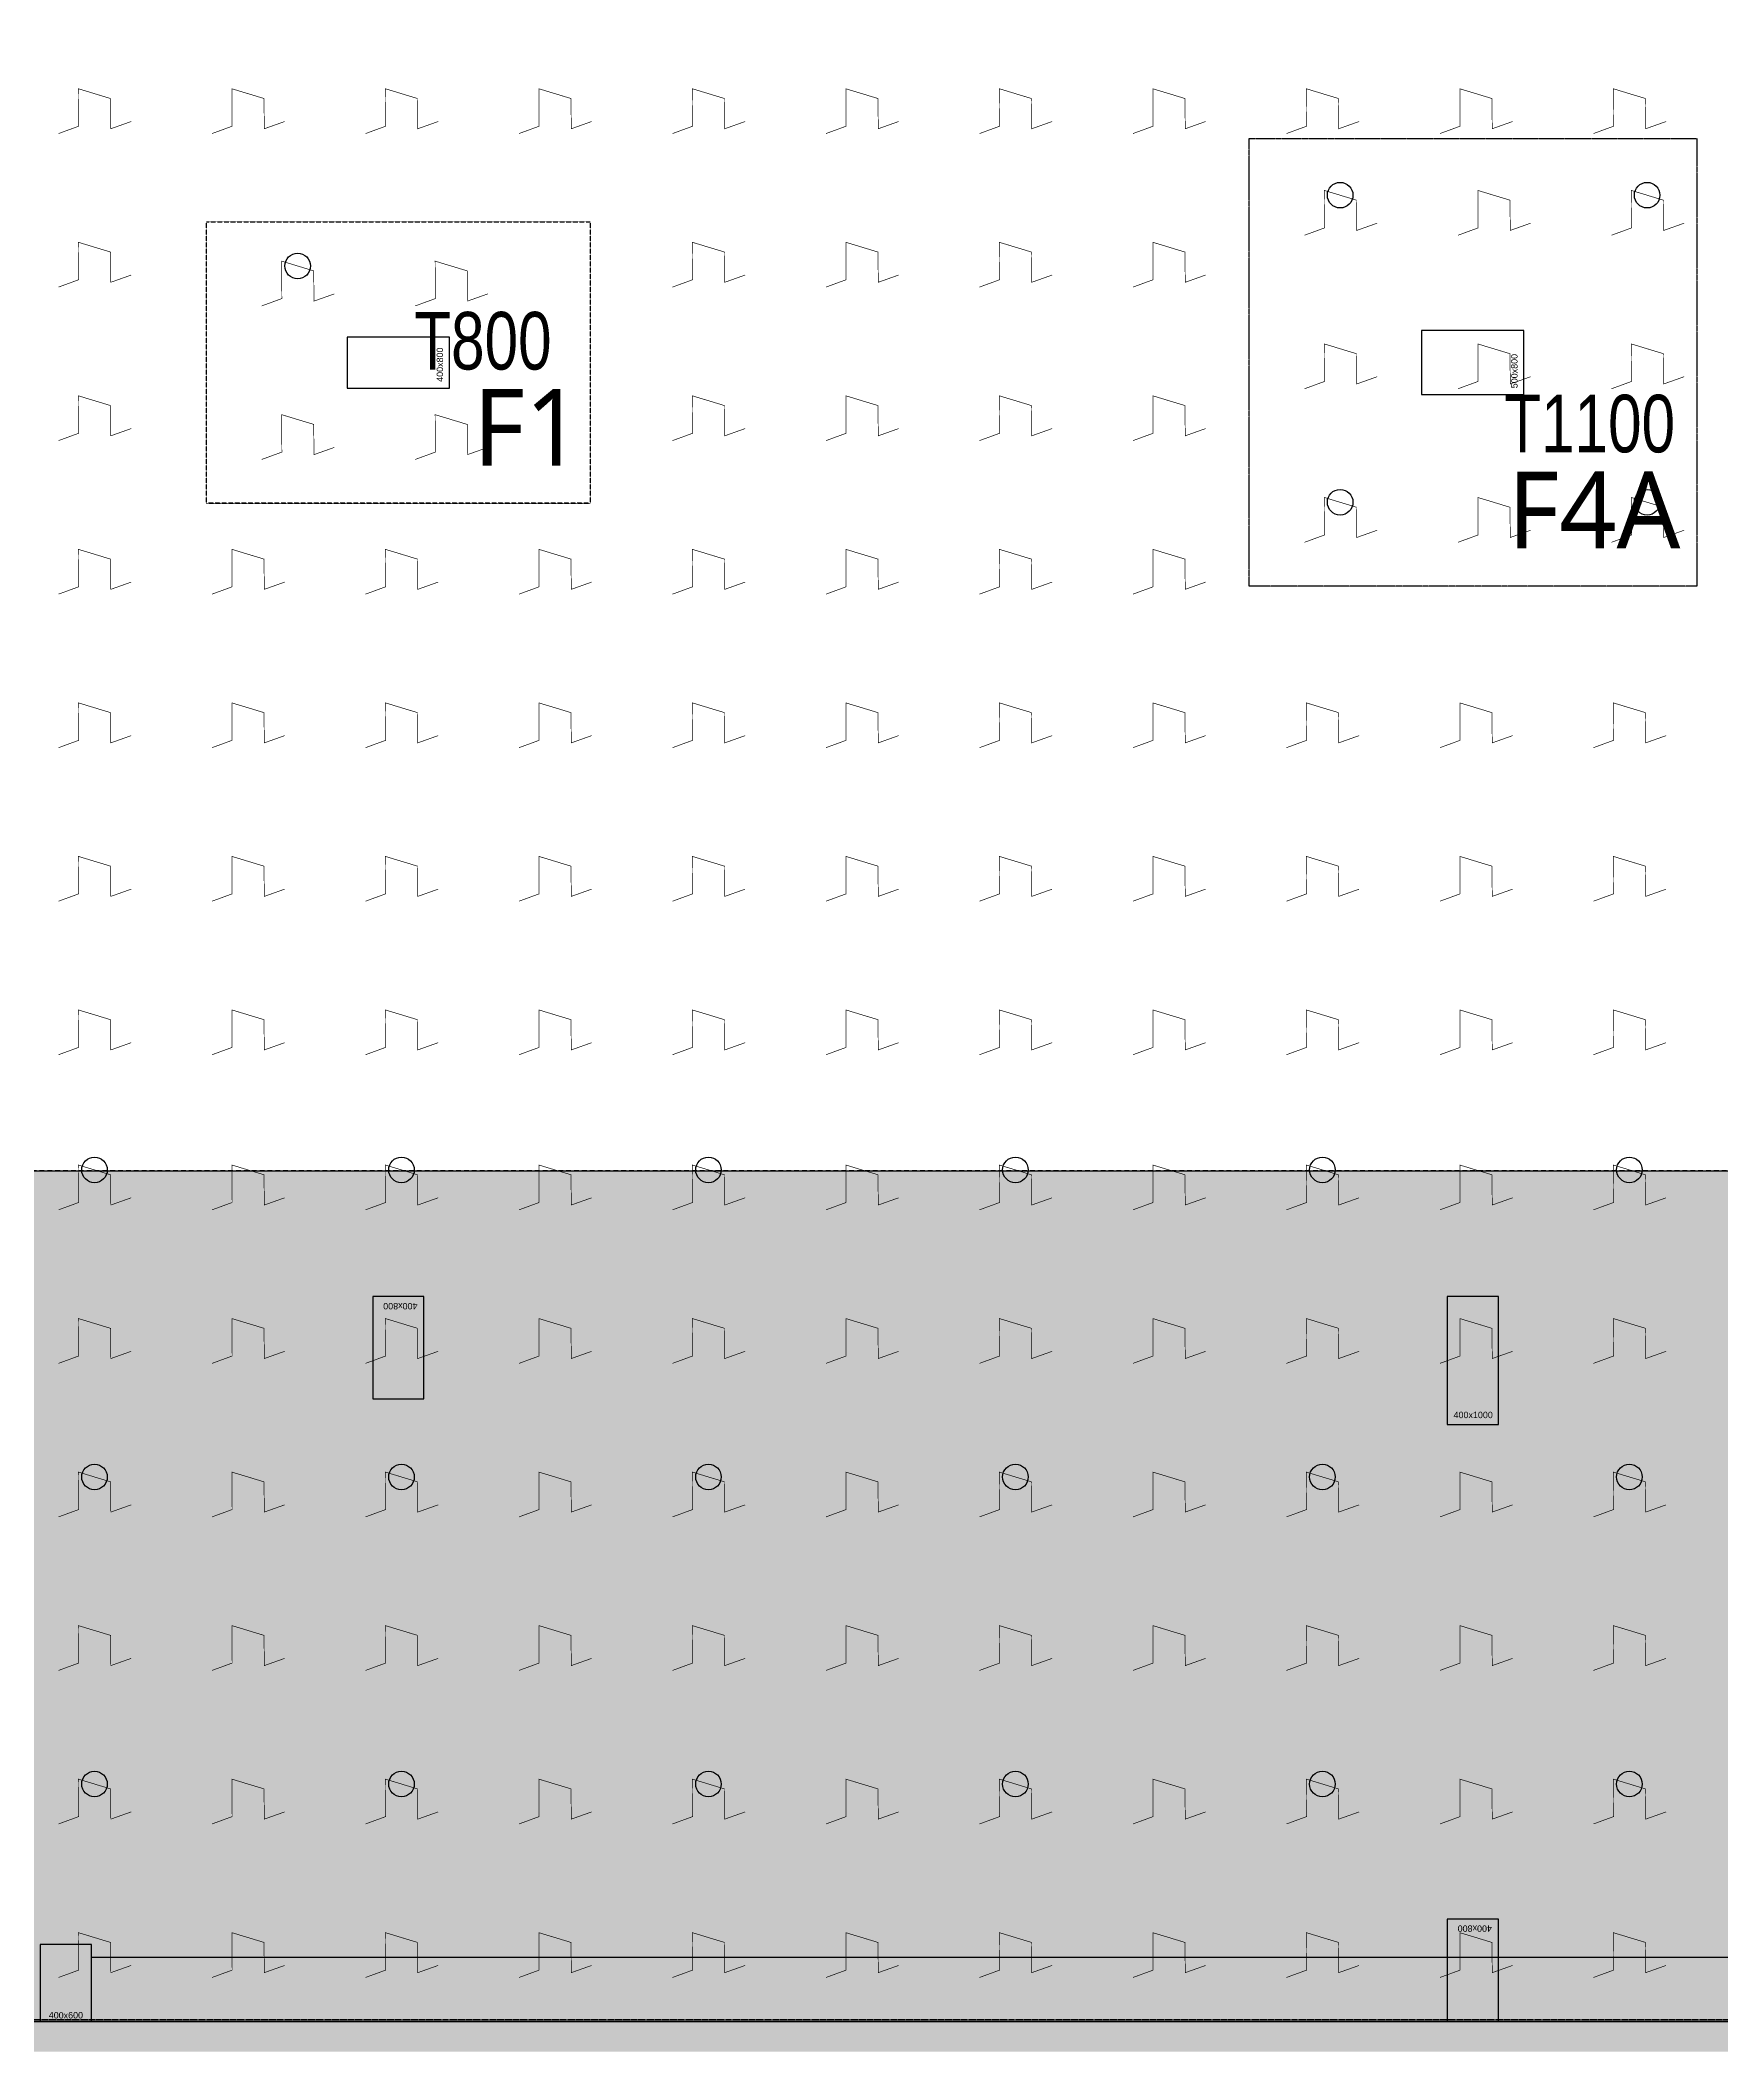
# Model space of a CAD drawing. Header units: millimetres. Extents: x 91591 to 1353697, y 75729 to 160586.
# Drawn here: x 1121679 to 1134826, y 90312 to 106035 of the extents above; entities that cross this region are included whole.
import ezdxf
from ezdxf.enums import TextEntityAlignment as Align

# ---------------------------------------------------------------- set-up
doc = ezdxf.new("R2010")
doc.units = ezdxf.units.MM
doc.linetypes.add('HID', pattern=[2.5, 1.5, -1])
doc.linetypes.add('HIDDEN', pattern=[0.375, 0.25, -0.125])
for name, color, linetype in [('-S_F', 7, 'Continuous'), ('-S_F_NAME', 7, 'Continuous'), ('8', 8, 'Continuous'), ('NX_BAR(D)', 7, 'Continuous'), ('S-FND_OUTLINE_지하주차장 기초', 4, 'HID'), ('S-HAT', 252, 'Continuous'), ('XR-지하주차장$0$A-CON', 2, 'Continuous'), ('XR-지하주차장$0$AA-COL', 2, 'Continuous'), ('기초', 7, 'Continuous')]:
    doc.layers.add(name, color=color, linetype=linetype)
doc.layers.add('DEFPOINT', color=142, linetype='Continuous', plot=False)
doc.styles.add('EST', font='')
doc.styles.add('XR-지하주차장$0$Standard', font='arial.ttf')
doc.styles.add('맑은고딕', font='malgun.ttf')
doc.styles.get('EST').set_extended_font_data('HYHeadLine-Medium')

# ---------------------------------------------------------------- blocks, each defined once
blk = doc.blocks.new('zw$D357')
at = {"layer": 'S-HAT'}
h = blk.add_hatch(dxfattribs=at)
h.set_pattern_fill('GRASS', color=256, scale=20)
h.set_pattern_definition([(90, (-331308.68, 2741039.9), (-359.21, 359.21), [95.25, -623.17]), (45, (-331308.7, 2741039.9), (-359.210245, 359.210245), [95.25, -412.75]), (135, (-331308.7, 2741039.9), (-359.210245, -359.210245), [95.25, -412.75])])
h.paths.add_polyline_path([(-65008, -55192), (-61014, -48545), (-9370, -48545), (-5377, -55192)])
at = {"layer": '-S_F', "linetype": 'HIDDEN', "lineweight": -3}
for points in [[(-27557, -40474), (-24057, -40474), (-24057, -43974), (-27557, -43974)], [(-35710, -41127), (-32710, -41127), (-32710, -43327), (-35710, -43327)]]:
    blk.add_lwpolyline(points, close=True, dxfattribs=at)
at = {"layer": 'S-FND_OUTLINE_지하주차장 기초'}
blk.add_lwpolyline([(-9370, -48545), (-61014, -48545), (-65008, -55192), (-5377, -55192)], close=True, dxfattribs=at)
at = {"layer": 'XR-지하주차장$0$A-CON'}
for p, q in [((-2750, -54692), (-36610, -54692)), ((-70457, -55192), (0, -55192))]:
    blk.add_line(p, q, dxfattribs=at)
at = {"layer": 'XR-지하주차장$0$AA-COL'}
for points in [[(-25410, -42477), (-25410, -41977), (-26210, -41977), (-26210, -42477)], [(-33810, -42427), (-33810, -42027), (-34610, -42027), (-34610, -42427)], [(-34010, -49527), (-34410, -49527), (-34410, -50327), (-34010, -50327)], [(-26010, -50527), (-25610, -50527), (-25610, -49527), (-26010, -49527)], [(-25610, -54392), (-26010, -54392), (-26010, -55192), (-25610, -55192)], [(-37010, -55192), (-36610, -55192), (-36610, -54592), (-37010, -54592)]]:
    blk.add_lwpolyline(points, close=True, dxfattribs=at)
at = {"layer": '기초', "color": 6, "linetype": 'HID', "ltscale": 3, "const_width": 500}
blk.add_lwpolyline([(-56498, -55179), (-56498, -13109), (-51183, -13099), (-51183, -15035), (-51183, -15035), (-51183, -15047), (-37285, -15025), (-37298, -6685), (-14910, -6684), (-14910, -24464), (-14910, -24464), (-14910, -24477), (-13109, -24477), (-13109, -55179)], close=True, dxfattribs=at)
at = {"layer": 'Defpoints', "style": 'XR-지하주차장$0$Standard'}
for s, rotation, p in [('400x800', 90, (-33860, -42377)), ('500x800', 90, (-25460, -42427)), ('400x800', 180, (-34060, -49577)), ('400x800', 180, (-25660, -54442))]:
    blk.add_text(s, height=50, rotation=rotation, dxfattribs=at).set_placement(p)
for s, p in [('400x1000', (-25960, -50477)), ('400x600', (-36943, -55169))]:
    blk.add_text(s, height=50, dxfattribs=at).set_placement(p)

msp = doc.modelspace()

# ---------------------------------------------------------------- linework, layer by layer
at = {"color": 4}
for centre in [(1131842.2, 104823.7), (1134242.2, 104823.7), (1131842.2, 102423.7), (1134242.2, 102423.7)]:
    msp.add_circle(centre, 100, dxfattribs=at)
at = {"color": 11}
msp.add_circle((1123692.2, 104270.2), 100, dxfattribs=at)
at = {"color": 1}
for centre in [(1122103.7, 97205), (1124503.7, 97205), (1126903.7, 97205), (1129303.7, 97205), (1131703.7, 97205), (1134103.7, 97205), (1122103.7, 94805), (1124503.7, 94805), (1126903.7, 94805), (1129303.7, 94805), (1131703.7, 94805), (1134103.7, 94805), (1122103.7, 92405), (1124503.7, 92405), (1126903.7, 92405), (1129303.7, 92405), (1131703.7, 92405), (1134103.7, 92405)]:
    msp.add_circle(centre, 100, dxfattribs=at)
at = {"layer": 'DEFPOINT', "linetype": 'HID', "ltscale": 3}
msp.add_lwpolyline([(1102190.8, 90562.3), (1102191.3, 132632.3), (1107505.6, 132643.2), (1107505.6, 130707.1), (1107505.6, 130707.1), (1107505.6, 130695), (1121404.1, 130716.7), (1121391.1, 139056.3), (1143779.3, 139057.8), (1143779.3, 121277.3), (1143779.4, 121277.3), (1143779.4, 121265.3), (1145579.8, 121265.3), (1145580.1, 90562.3)], close=True, dxfattribs=at)
at = {"layer": 'DEFPOINT', "linetype": 'HIDDEN', "lineweight": -3}
for points in [[(1131131.9, 105267.7), (1134631.9, 105267.7), (1134631.9, 101767.7), (1131131.9, 101767.7)], [(1122979.4, 104615.2), (1125979.4, 104615.2), (1125979.4, 102415.2), (1122979.4, 102415.2)]]:
    msp.add_lwpolyline(points, close=True, dxfattribs=at)
at = {"layer": 'DEFPOINT'}
msp.add_lwpolyline([(1102190.9, 97196.9), (1145580.1, 97196.9), (1145580.1, 90550.1), (1102190.9, 90550.1)], close=True, dxfattribs=at)
at = {"layer": 'NX_BAR(D)', "color": 6, "const_width": 5}
for points in [[(1121822.3, 105305.2), (1121979.9, 105362.8), (1121978.3, 105655.4), (1122228.9, 105579.3), (1122231.3, 105343), (1122390.6, 105399.5)], [(1123022.3, 105305.2), (1123179.9, 105362.8), (1123178.3, 105655.4), (1123428.9, 105579.3), (1123431.3, 105343), (1123590.6, 105399.5)], [(1124222.3, 105305.2), (1124379.9, 105362.8), (1124378.3, 105655.4), (1124628.9, 105579.3), (1124631.3, 105343), (1124790.6, 105399.5)], [(1125422.3, 105305.2), (1125579.9, 105362.8), (1125578.3, 105655.4), (1125828.9, 105579.3), (1125831.3, 105343), (1125990.6, 105399.5)], [(1126622.3, 105305.2), (1126779.9, 105362.8), (1126778.3, 105655.4), (1127028.9, 105579.3), (1127031.3, 105343), (1127190.6, 105399.5)], [(1127822.3, 105305.2), (1127979.9, 105362.8), (1127978.3, 105655.4), (1128228.9, 105579.3), (1128231.3, 105343), (1128390.6, 105399.5)], [(1129022.3, 105305.2), (1129179.9, 105362.8), (1129178.3, 105655.4), (1129428.9, 105579.3), (1129431.3, 105343), (1129590.6, 105399.5)], [(1130222.3, 105305.2), (1130379.9, 105362.8), (1130378.3, 105655.4), (1130628.9, 105579.3), (1130631.3, 105343), (1130790.6, 105399.5)], [(1131422.3, 105305.2), (1131579.9, 105362.8), (1131578.3, 105655.4), (1131828.9, 105579.3), (1131831.3, 105343), (1131990.6, 105399.5)], [(1132622.3, 105305.2), (1132779.9, 105362.8), (1132778.3, 105655.4), (1133028.9, 105579.3), (1133031.3, 105343), (1133190.6, 105399.5)], [(1133822.3, 105305.2), (1133979.9, 105362.8), (1133978.3, 105655.4), (1134228.9, 105579.3), (1134231.3, 105343), (1134390.6, 105399.5)], [(1121822.3, 104105.2), (1121979.9, 104162.8), (1121978.3, 104455.4), (1122228.9, 104379.3), (1122231.3, 104143), (1122390.6, 104199.5)], [(1126622.3, 104105.2), (1126779.9, 104162.8), (1126778.3, 104455.4), (1127028.9, 104379.3), (1127031.3, 104143), (1127190.6, 104199.5)], [(1127822.3, 104105.2), (1127979.9, 104162.8), (1127978.3, 104455.4), (1128228.9, 104379.3), (1128231.3, 104143), (1128390.6, 104199.5)], [(1129022.3, 104105.2), (1129179.9, 104162.8), (1129178.3, 104455.4), (1129428.9, 104379.3), (1129431.3, 104143), (1129590.6, 104199.5)], [(1130222.3, 104105.2), (1130379.9, 104162.8), (1130378.3, 104455.4), (1130628.9, 104379.3), (1130631.3, 104143), (1130790.6, 104199.5)], [(1121822.3, 102905.2), (1121979.9, 102962.8), (1121978.3, 103255.4), (1122228.9, 103179.3), (1122231.3, 102943), (1122390.6, 102999.5)], [(1126622.3, 102905.2), (1126779.9, 102962.8), (1126778.3, 103255.4), (1127028.9, 103179.3), (1127031.3, 102943), (1127190.6, 102999.5)], [(1127822.3, 102905.2), (1127979.9, 102962.8), (1127978.3, 103255.4), (1128228.9, 103179.3), (1128231.3, 102943), (1128390.6, 102999.5)], [(1129022.3, 102905.2), (1129179.9, 102962.8), (1129178.3, 103255.4), (1129428.9, 103179.3), (1129431.3, 102943), (1129590.6, 102999.5)], [(1130222.3, 102905.2), (1130379.9, 102962.8), (1130378.3, 103255.4), (1130628.9, 103179.3), (1130631.3, 102943), (1130790.6, 102999.5)], [(1121822.3, 101705.2), (1121979.9, 101762.8), (1121978.3, 102055.4), (1122228.9, 101979.3), (1122231.3, 101743), (1122390.6, 101799.5)], [(1123022.3, 101705.2), (1123179.9, 101762.8), (1123178.3, 102055.4), (1123428.9, 101979.3), (1123431.3, 101743), (1123590.6, 101799.5)], [(1124222.3, 101705.2), (1124379.9, 101762.8), (1124378.3, 102055.4), (1124628.9, 101979.3), (1124631.3, 101743), (1124790.6, 101799.5)], [(1125422.3, 101705.2), (1125579.9, 101762.8), (1125578.3, 102055.4), (1125828.9, 101979.3), (1125831.3, 101743), (1125990.6, 101799.5)], [(1126622.3, 101705.2), (1126779.9, 101762.8), (1126778.3, 102055.4), (1127028.9, 101979.3), (1127031.3, 101743), (1127190.6, 101799.5)], [(1127822.3, 101705.2), (1127979.9, 101762.8), (1127978.3, 102055.4), (1128228.9, 101979.3), (1128231.3, 101743), (1128390.6, 101799.5)], [(1129022.3, 101705.2), (1129179.9, 101762.8), (1129178.3, 102055.4), (1129428.9, 101979.3), (1129431.3, 101743), (1129590.6, 101799.5)], [(1130222.3, 101705.2), (1130379.9, 101762.8), (1130378.3, 102055.4), (1130628.9, 101979.3), (1130631.3, 101743), (1130790.6, 101799.5)], [(1121822.3, 100505.2), (1121979.9, 100562.8), (1121978.3, 100855.4), (1122228.9, 100779.3), (1122231.3, 100543), (1122390.6, 100599.5)], [(1123022.3, 100505.2), (1123179.9, 100562.8), (1123178.3, 100855.4), (1123428.9, 100779.3), (1123431.3, 100543), (1123590.6, 100599.5)], [(1124222.3, 100505.2), (1124379.9, 100562.8), (1124378.3, 100855.4), (1124628.9, 100779.3), (1124631.3, 100543), (1124790.6, 100599.5)], [(1125422.3, 100505.2), (1125579.9, 100562.8), (1125578.3, 100855.4), (1125828.9, 100779.3), (1125831.3, 100543), (1125990.6, 100599.5)], [(1126622.3, 100505.2), (1126779.9, 100562.8), (1126778.3, 100855.4), (1127028.9, 100779.3), (1127031.3, 100543), (1127190.6, 100599.5)], [(1127822.3, 100505.2), (1127979.9, 100562.8), (1127978.3, 100855.4), (1128228.9, 100779.3), (1128231.3, 100543), (1128390.6, 100599.5)], [(1129022.3, 100505.2), (1129179.9, 100562.8), (1129178.3, 100855.4), (1129428.9, 100779.3), (1129431.3, 100543), (1129590.6, 100599.5)], [(1130222.3, 100505.2), (1130379.9, 100562.8), (1130378.3, 100855.4), (1130628.9, 100779.3), (1130631.3, 100543), (1130790.6, 100599.5)], [(1131422.3, 100505.2), (1131579.9, 100562.8), (1131578.3, 100855.4), (1131828.9, 100779.3), (1131831.3, 100543), (1131990.6, 100599.5)], [(1132622.3, 100505.2), (1132779.9, 100562.8), (1132778.3, 100855.4), (1133028.9, 100779.3), (1133031.3, 100543), (1133190.6, 100599.5)], [(1133822.3, 100505.2), (1133979.9, 100562.8), (1133978.3, 100855.4), (1134228.9, 100779.3), (1134231.3, 100543), (1134390.6, 100599.5)], [(1121822.3, 99305.2), (1121979.9, 99362.8), (1121978.3, 99655.4), (1122228.9, 99579.3), (1122231.3, 99343), (1122390.6, 99399.5)], [(1123022.3, 99305.2), (1123179.9, 99362.8), (1123178.3, 99655.4), (1123428.9, 99579.3), (1123431.3, 99343), (1123590.6, 99399.5)], [(1124222.3, 99305.2), (1124379.9, 99362.8), (1124378.3, 99655.4), (1124628.9, 99579.3), (1124631.3, 99343), (1124790.6, 99399.5)], [(1125422.3, 99305.2), (1125579.9, 99362.8), (1125578.3, 99655.4), (1125828.9, 99579.3), (1125831.3, 99343), (1125990.6, 99399.5)], [(1126622.3, 99305.2), (1126779.9, 99362.8), (1126778.3, 99655.4), (1127028.9, 99579.3), (1127031.3, 99343), (1127190.6, 99399.5)], [(1127822.3, 99305.2), (1127979.9, 99362.8), (1127978.3, 99655.4), (1128228.9, 99579.3), (1128231.3, 99343), (1128390.6, 99399.5)], [(1129022.3, 99305.2), (1129179.9, 99362.8), (1129178.3, 99655.4), (1129428.9, 99579.3), (1129431.3, 99343), (1129590.6, 99399.5)], [(1130222.3, 99305.2), (1130379.9, 99362.8), (1130378.3, 99655.4), (1130628.9, 99579.3), (1130631.3, 99343), (1130790.6, 99399.5)], [(1131422.3, 99305.2), (1131579.9, 99362.8), (1131578.3, 99655.4), (1131828.9, 99579.3), (1131831.3, 99343), (1131990.6, 99399.5)], [(1132622.3, 99305.2), (1132779.9, 99362.8), (1132778.3, 99655.4), (1133028.9, 99579.3), (1133031.3, 99343), (1133190.6, 99399.5)], [(1133822.3, 99305.2), (1133979.9, 99362.8), (1133978.3, 99655.4), (1134228.9, 99579.3), (1134231.3, 99343), (1134390.6, 99399.5)], [(1121822.3, 98105.2), (1121979.9, 98162.8), (1121978.3, 98455.4), (1122228.9, 98379.3), (1122231.3, 98143), (1122390.6, 98199.5)], [(1123022.3, 98105.2), (1123179.9, 98162.8), (1123178.3, 98455.4), (1123428.9, 98379.3), (1123431.3, 98143), (1123590.6, 98199.5)], [(1124222.3, 98105.2), (1124379.9, 98162.8), (1124378.3, 98455.4), (1124628.9, 98379.3), (1124631.3, 98143), (1124790.6, 98199.5)], [(1125422.3, 98105.2), (1125579.9, 98162.8), (1125578.3, 98455.4), (1125828.9, 98379.3), (1125831.3, 98143), (1125990.6, 98199.5)], [(1126622.3, 98105.2), (1126779.9, 98162.8), (1126778.3, 98455.4), (1127028.9, 98379.3), (1127031.3, 98143), (1127190.6, 98199.5)], [(1127822.3, 98105.2), (1127979.9, 98162.8), (1127978.3, 98455.4), (1128228.9, 98379.3), (1128231.3, 98143), (1128390.6, 98199.5)], [(1129022.3, 98105.2), (1129179.9, 98162.8), (1129178.3, 98455.4), (1129428.9, 98379.3), (1129431.3, 98143), (1129590.6, 98199.5)], [(1130222.3, 98105.2), (1130379.9, 98162.8), (1130378.3, 98455.4), (1130628.9, 98379.3), (1130631.3, 98143), (1130790.6, 98199.5)], [(1131422.3, 98105.2), (1131579.9, 98162.8), (1131578.3, 98455.4), (1131828.9, 98379.3), (1131831.3, 98143), (1131990.6, 98199.5)], [(1132622.3, 98105.2), (1132779.9, 98162.8), (1132778.3, 98455.4), (1133028.9, 98379.3), (1133031.3, 98143), (1133190.6, 98199.5)], [(1133822.3, 98105.2), (1133979.9, 98162.8), (1133978.3, 98455.4), (1134228.9, 98379.3), (1134231.3, 98143), (1134390.6, 98199.5)]]:
    msp.add_lwpolyline(points, dxfattribs=at)
at = {"layer": 'NX_BAR(D)', "color": 4, "const_width": 5}
for points in [[(1131563.4, 104510.5), (1131721, 104568.1), (1131719.4, 104860.7), (1131970, 104784.6), (1131972.4, 104548.3), (1132131.6, 104604.9)], [(1132763.4, 104510.5), (1132921, 104568.1), (1132919.4, 104860.7), (1133170, 104784.6), (1133172.4, 104548.3), (1133331.6, 104604.9)], [(1133963.4, 104510.5), (1134121, 104568.1), (1134119.4, 104860.7), (1134370, 104784.6), (1134372.4, 104548.3), (1134531.6, 104604.9)], [(1131563.4, 103310.5), (1131721, 103368.1), (1131719.4, 103660.7), (1131970, 103584.6), (1131972.4, 103348.3), (1132131.6, 103404.9)], [(1132763.4, 103310.5), (1132921, 103368.1), (1132919.4, 103660.7), (1133170, 103584.6), (1133172.4, 103348.3), (1133331.6, 103404.9)], [(1133963.4, 103310.5), (1134121, 103368.1), (1134119.4, 103660.7), (1134370, 103584.6), (1134372.4, 103348.3), (1134531.6, 103404.9)], [(1131563.4, 102110.5), (1131721, 102168.1), (1131719.4, 102460.7), (1131970, 102384.6), (1131972.4, 102148.3), (1132131.6, 102204.9)], [(1132763.4, 102110.5), (1132921, 102168.1), (1132919.4, 102460.7), (1133170, 102384.6), (1133172.4, 102148.3), (1133331.6, 102204.9)], [(1133963.4, 102110.5), (1134121, 102168.1), (1134119.4, 102460.7), (1134370, 102384.6), (1134372.4, 102148.3), (1134531.6, 102204.9)]]:
    msp.add_lwpolyline(points, dxfattribs=at)
at = {"layer": 'NX_BAR(D)', "color": 11, "const_width": 5}
for points in [[(1123410.8, 103958), (1123568.5, 104015.6), (1123566.9, 104308.2), (1123817.5, 104232.1), (1123819.8, 103995.8), (1123979.1, 104052.4)], [(1124610.8, 103958), (1124768.5, 104015.6), (1124766.9, 104308.2), (1125017.5, 104232.1), (1125019.8, 103995.8), (1125179.1, 104052.4)], [(1123410.8, 102758), (1123568.5, 102815.6), (1123566.9, 103108.2), (1123817.5, 103032.1), (1123819.8, 102795.8), (1123979.1, 102852.4)], [(1124610.8, 102758), (1124768.5, 102815.6), (1124766.9, 103108.2), (1125017.5, 103032.1), (1125019.8, 102795.8), (1125179.1, 102852.4)]]:
    msp.add_lwpolyline(points, dxfattribs=at)
at = {"layer": 'NX_BAR(D)', "color": 1, "const_width": 5}
for points in [[(1121822.4, 96892.9), (1121980, 96950.5), (1121978.4, 97243.1), (1122229, 97167), (1122231.4, 96930.7), (1122390.6, 96987.2)], [(1123022.4, 96892.9), (1123180, 96950.5), (1123178.4, 97243.1), (1123429, 97167), (1123431.4, 96930.7), (1123590.6, 96987.2)], [(1124222.4, 96892.9), (1124380, 96950.5), (1124378.4, 97243.1), (1124629, 97167), (1124631.4, 96930.7), (1124790.6, 96987.2)], [(1125422.4, 96892.9), (1125580, 96950.5), (1125578.4, 97243.1), (1125829, 97167), (1125831.4, 96930.7), (1125990.6, 96987.2)], [(1126622.4, 96892.9), (1126780, 96950.5), (1126778.4, 97243.1), (1127029, 97167), (1127031.4, 96930.7), (1127190.6, 96987.2)], [(1127822.4, 96892.9), (1127980, 96950.5), (1127978.4, 97243.1), (1128229, 97167), (1128231.4, 96930.7), (1128390.6, 96987.2)], [(1129022.4, 96892.9), (1129180, 96950.5), (1129178.4, 97243.1), (1129429, 97167), (1129431.4, 96930.7), (1129590.6, 96987.2)], [(1130222.4, 96892.9), (1130380, 96950.5), (1130378.4, 97243.1), (1130629, 97167), (1130631.4, 96930.7), (1130790.6, 96987.2)], [(1131422.4, 96892.9), (1131580, 96950.5), (1131578.4, 97243.1), (1131829, 97167), (1131831.4, 96930.7), (1131990.6, 96987.2)], [(1132622.4, 96892.9), (1132780, 96950.5), (1132778.4, 97243.1), (1133029, 97167), (1133031.4, 96930.7), (1133190.6, 96987.2)], [(1133822.4, 96892.9), (1133980, 96950.5), (1133978.4, 97243.1), (1134229, 97167), (1134231.4, 96930.7), (1134390.6, 96987.2)], [(1121822.4, 95692.9), (1121980, 95750.5), (1121978.4, 96043.1), (1122229, 95967), (1122231.4, 95730.7), (1122390.6, 95787.2)], [(1123022.4, 95692.9), (1123180, 95750.5), (1123178.4, 96043.1), (1123429, 95967), (1123431.4, 95730.7), (1123590.6, 95787.2)], [(1124222.4, 95692.9), (1124380, 95750.5), (1124378.4, 96043.1), (1124629, 95967), (1124631.4, 95730.7), (1124790.6, 95787.2)], [(1125422.4, 95692.9), (1125580, 95750.5), (1125578.4, 96043.1), (1125829, 95967), (1125831.4, 95730.7), (1125990.6, 95787.2)], [(1126622.4, 95692.9), (1126780, 95750.5), (1126778.4, 96043.1), (1127029, 95967), (1127031.4, 95730.7), (1127190.6, 95787.2)], [(1127822.4, 95692.9), (1127980, 95750.5), (1127978.4, 96043.1), (1128229, 95967), (1128231.4, 95730.7), (1128390.6, 95787.2)], [(1129022.4, 95692.9), (1129180, 95750.5), (1129178.4, 96043.1), (1129429, 95967), (1129431.4, 95730.7), (1129590.6, 95787.2)], [(1130222.4, 95692.9), (1130380, 95750.5), (1130378.4, 96043.1), (1130629, 95967), (1130631.4, 95730.7), (1130790.6, 95787.2)], [(1131422.4, 95692.9), (1131580, 95750.5), (1131578.4, 96043.1), (1131829, 95967), (1131831.4, 95730.7), (1131990.6, 95787.2)], [(1132622.4, 95692.9), (1132780, 95750.5), (1132778.4, 96043.1), (1133029, 95967), (1133031.4, 95730.7), (1133190.6, 95787.2)], [(1133822.4, 95692.9), (1133980, 95750.5), (1133978.4, 96043.1), (1134229, 95967), (1134231.4, 95730.7), (1134390.6, 95787.2)], [(1121822.4, 94492.9), (1121980, 94550.5), (1121978.4, 94843.1), (1122229, 94767), (1122231.4, 94530.7), (1122390.6, 94587.2)], [(1123022.4, 94492.9), (1123180, 94550.5), (1123178.4, 94843.1), (1123429, 94767), (1123431.4, 94530.7), (1123590.6, 94587.2)], [(1124222.4, 94492.9), (1124380, 94550.5), (1124378.4, 94843.1), (1124629, 94767), (1124631.4, 94530.7), (1124790.6, 94587.2)], [(1125422.4, 94492.9), (1125580, 94550.5), (1125578.4, 94843.1), (1125829, 94767), (1125831.4, 94530.7), (1125990.6, 94587.2)], [(1126622.4, 94492.9), (1126780, 94550.5), (1126778.4, 94843.1), (1127029, 94767), (1127031.4, 94530.7), (1127190.6, 94587.2)], [(1127822.4, 94492.9), (1127980, 94550.5), (1127978.4, 94843.1), (1128229, 94767), (1128231.4, 94530.7), (1128390.6, 94587.2)], [(1129022.4, 94492.9), (1129180, 94550.5), (1129178.4, 94843.1), (1129429, 94767), (1129431.4, 94530.7), (1129590.6, 94587.2)], [(1130222.4, 94492.9), (1130380, 94550.5), (1130378.4, 94843.1), (1130629, 94767), (1130631.4, 94530.7), (1130790.6, 94587.2)], [(1131422.4, 94492.9), (1131580, 94550.5), (1131578.4, 94843.1), (1131829, 94767), (1131831.4, 94530.7), (1131990.6, 94587.2)], [(1132622.4, 94492.9), (1132780, 94550.5), (1132778.4, 94843.1), (1133029, 94767), (1133031.4, 94530.7), (1133190.6, 94587.2)], [(1133822.4, 94492.9), (1133980, 94550.5), (1133978.4, 94843.1), (1134229, 94767), (1134231.4, 94530.7), (1134390.6, 94587.2)], [(1121822.4, 93292.9), (1121980, 93350.5), (1121978.4, 93643.1), (1122229, 93567), (1122231.4, 93330.7), (1122390.6, 93387.2)], [(1123022.4, 93292.9), (1123180, 93350.5), (1123178.4, 93643.1), (1123429, 93567), (1123431.4, 93330.7), (1123590.6, 93387.2)], [(1124222.4, 93292.9), (1124380, 93350.5), (1124378.4, 93643.1), (1124629, 93567), (1124631.4, 93330.7), (1124790.6, 93387.2)], [(1125422.4, 93292.9), (1125580, 93350.5), (1125578.4, 93643.1), (1125829, 93567), (1125831.4, 93330.7), (1125990.6, 93387.2)], [(1126622.4, 93292.9), (1126780, 93350.5), (1126778.4, 93643.1), (1127029, 93567), (1127031.4, 93330.7), (1127190.6, 93387.2)], [(1127822.4, 93292.9), (1127980, 93350.5), (1127978.4, 93643.1), (1128229, 93567), (1128231.4, 93330.7), (1128390.6, 93387.2)], [(1129022.4, 93292.9), (1129180, 93350.5), (1129178.4, 93643.1), (1129429, 93567), (1129431.4, 93330.7), (1129590.6, 93387.2)], [(1130222.4, 93292.9), (1130380, 93350.5), (1130378.4, 93643.1), (1130629, 93567), (1130631.4, 93330.7), (1130790.6, 93387.2)], [(1131422.4, 93292.9), (1131580, 93350.5), (1131578.4, 93643.1), (1131829, 93567), (1131831.4, 93330.7), (1131990.6, 93387.2)], [(1132622.4, 93292.9), (1132780, 93350.5), (1132778.4, 93643.1), (1133029, 93567), (1133031.4, 93330.7), (1133190.6, 93387.2)], [(1133822.4, 93292.9), (1133980, 93350.5), (1133978.4, 93643.1), (1134229, 93567), (1134231.4, 93330.7), (1134390.6, 93387.2)], [(1121822.4, 92092.9), (1121980, 92150.5), (1121978.4, 92443.1), (1122229, 92367), (1122231.4, 92130.7), (1122390.6, 92187.2)], [(1123022.4, 92092.9), (1123180, 92150.5), (1123178.4, 92443.1), (1123429, 92367), (1123431.4, 92130.7), (1123590.6, 92187.2)], [(1124222.4, 92092.9), (1124380, 92150.5), (1124378.4, 92443.1), (1124629, 92367), (1124631.4, 92130.7), (1124790.6, 92187.2)], [(1125422.4, 92092.9), (1125580, 92150.5), (1125578.4, 92443.1), (1125829, 92367), (1125831.4, 92130.7), (1125990.6, 92187.2)], [(1126622.4, 92092.9), (1126780, 92150.5), (1126778.4, 92443.1), (1127029, 92367), (1127031.4, 92130.7), (1127190.6, 92187.2)], [(1127822.4, 92092.9), (1127980, 92150.5), (1127978.4, 92443.1), (1128229, 92367), (1128231.4, 92130.7), (1128390.6, 92187.2)], [(1129022.4, 92092.9), (1129180, 92150.5), (1129178.4, 92443.1), (1129429, 92367), (1129431.4, 92130.7), (1129590.6, 92187.2)], [(1130222.4, 92092.9), (1130380, 92150.5), (1130378.4, 92443.1), (1130629, 92367), (1130631.4, 92130.7), (1130790.6, 92187.2)], [(1131422.4, 92092.9), (1131580, 92150.5), (1131578.4, 92443.1), (1131829, 92367), (1131831.4, 92130.7), (1131990.6, 92187.2)], [(1132622.4, 92092.9), (1132780, 92150.5), (1132778.4, 92443.1), (1133029, 92367), (1133031.4, 92130.7), (1133190.6, 92187.2)], [(1133822.4, 92092.9), (1133980, 92150.5), (1133978.4, 92443.1), (1134229, 92367), (1134231.4, 92130.7), (1134390.6, 92187.2)], [(1121822.4, 90892.9), (1121980, 90950.5), (1121978.4, 91243.1), (1122229, 91167), (1122231.4, 90930.7), (1122390.6, 90987.2)], [(1123022.4, 90892.9), (1123180, 90950.5), (1123178.4, 91243.1), (1123429, 91167), (1123431.4, 90930.7), (1123590.6, 90987.2)], [(1124222.4, 90892.9), (1124380, 90950.5), (1124378.4, 91243.1), (1124629, 91167), (1124631.4, 90930.7), (1124790.6, 90987.2)], [(1125422.4, 90892.9), (1125580, 90950.5), (1125578.4, 91243.1), (1125829, 91167), (1125831.4, 90930.7), (1125990.6, 90987.2)], [(1126622.4, 90892.9), (1126780, 90950.5), (1126778.4, 91243.1), (1127029, 91167), (1127031.4, 90930.7), (1127190.6, 90987.2)], [(1127822.4, 90892.9), (1127980, 90950.5), (1127978.4, 91243.1), (1128229, 91167), (1128231.4, 90930.7), (1128390.6, 90987.2)], [(1129022.4, 90892.9), (1129180, 90950.5), (1129178.4, 91243.1), (1129429, 91167), (1129431.4, 90930.7), (1129590.6, 90987.2)], [(1130222.4, 90892.9), (1130380, 90950.5), (1130378.4, 91243.1), (1130629, 91167), (1130631.4, 90930.7), (1130790.6, 90987.2)], [(1131422.4, 90892.9), (1131580, 90950.5), (1131578.4, 91243.1), (1131829, 91167), (1131831.4, 90930.7), (1131990.6, 90987.2)], [(1132622.4, 90892.9), (1132780, 90950.5), (1132778.4, 91243.1), (1133029, 91167), (1133031.4, 90930.7), (1133190.6, 90987.2)], [(1133822.4, 90892.9), (1133980, 90950.5), (1133978.4, 91243.1), (1134229, 91167), (1134231.4, 90930.7), (1134390.6, 90987.2)]]:
    msp.add_lwpolyline(points, dxfattribs=at)

# ---------------------------------------------------------------- block references
at = {"layer": '8'}
msp.add_blockref('zw$D357', (1158689, 145741.8), dxfattribs=at)

# ---------------------------------------------------------------- texts
at = {"layer": '-S_F_NAME', "lineweight": -3, "style": '맑은고딕'}
for s, p in [('F1', (1125489.9, 103010.1)), ('F4A', (1133826.5, 102362.6))]:
    msp.add_text(s, height=600, rotation=360, dxfattribs=at).set_placement(p, align=Align.MIDDLE_CENTER)
at = {"layer": 'DEFPOINT', "color": 1, "style": 'EST', "width": 0.8}
for s, p in [('T800', (1125140.4, 103686.1, 0)), ('T1100', (1133792.9, 103038.6, 0))]:
    msp.add_text(s, height=450, dxfattribs=at).set_placement(p, align=Align.MIDDLE_CENTER)

doc.saveas('drawing.dxf')
